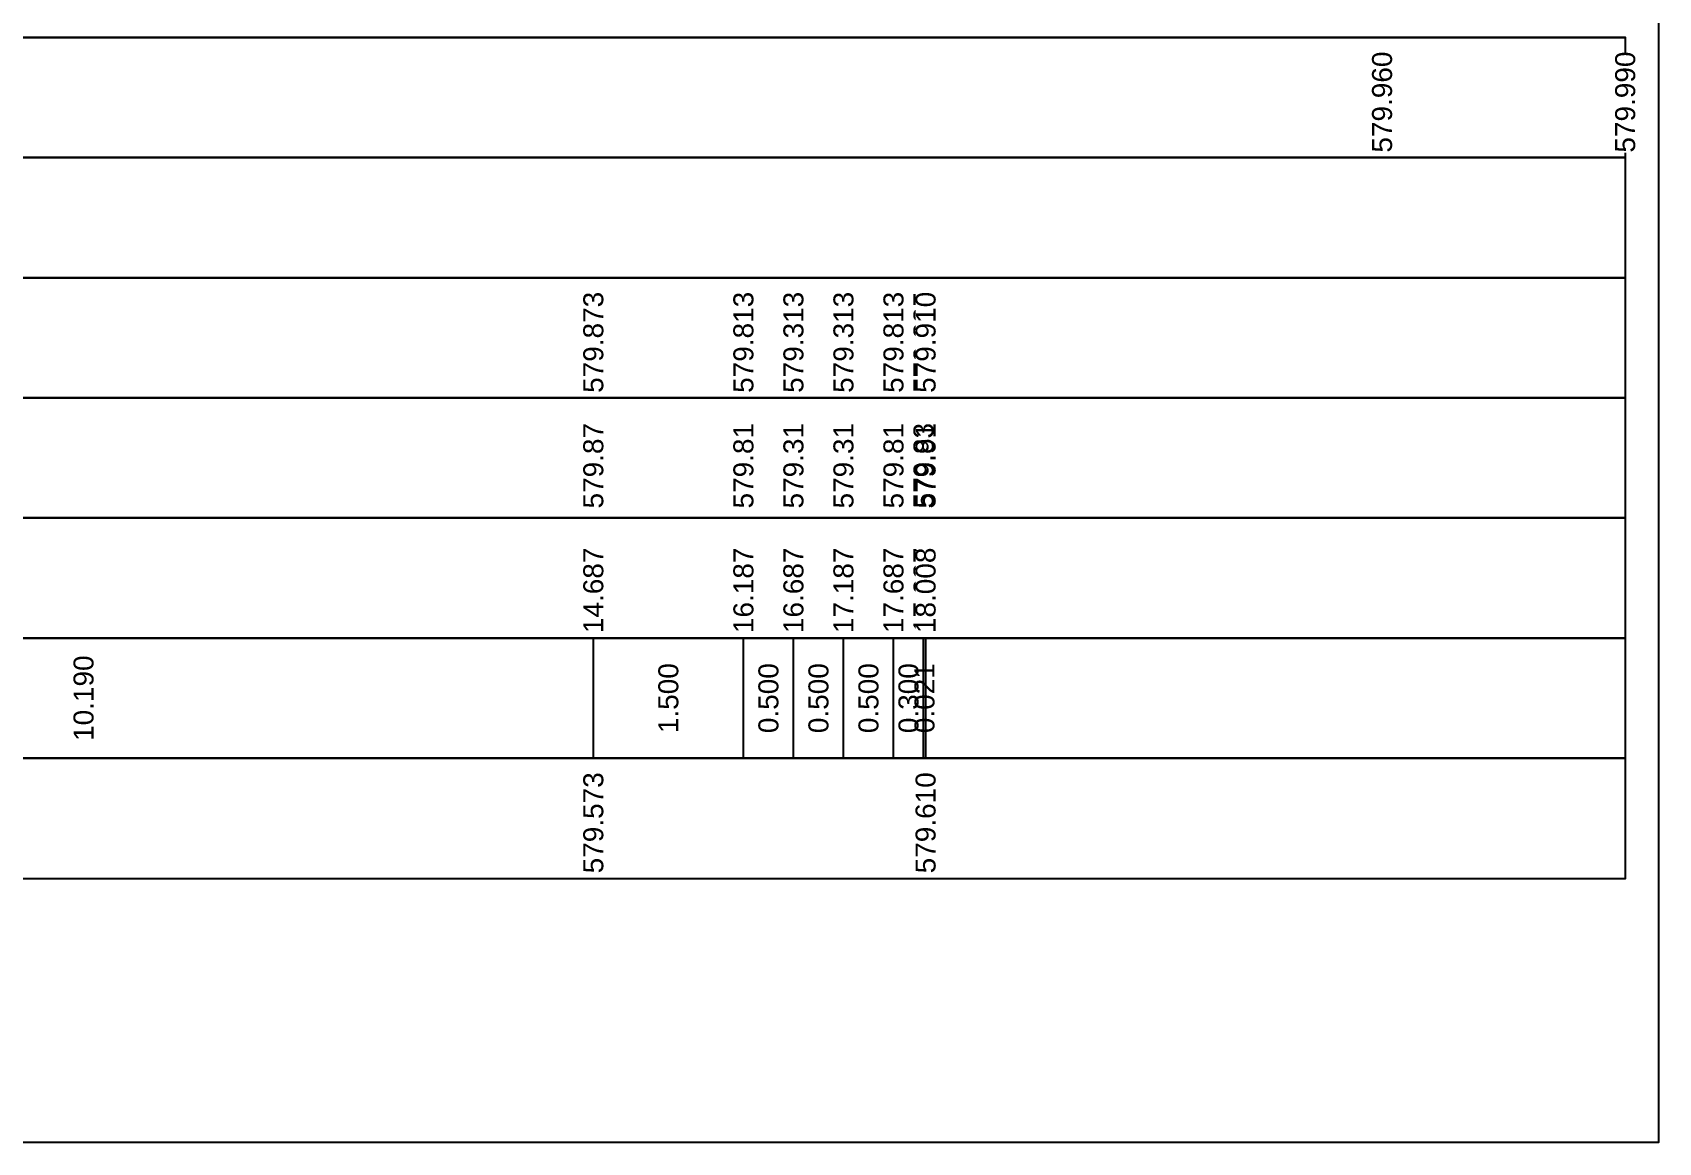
# Model space of a CAD drawing. Header units: millimetres. Extents: x 2762 to 3076, y 916 to 3305.
# Drawn here: x 2831.14 to 2847.39, y 3275.65 to 3286.73 of the extents above; entities that cross this region are included whole.
import ezdxf

# ---------------------------------------------------------------- set-up
doc = ezdxf.new("R2010")
doc.units = ezdxf.units.MM
doc.header["$LTSCALE"] = 2
doc.styles.add('C3D_Profil_Travers', font='romans.shx')

msp = doc.modelspace()

# ---------------------------------------------------------------- linework, layer by layer
at = {"color": 7, "linetype": 'Continuous', "lineweight": -3}
for p, q in [((2797.054, 3286.684), (2847.056, 3286.684)), ((2836.742, 3279.484), (2836.742, 3280.684)), ((2836.742, 3279.484), (2836.742, 3280.684)), ((2838.242, 3279.484), (2838.242, 3280.684)), ((2838.242, 3279.484), (2838.242, 3280.684)), ((2838.742, 3279.484), (2838.742, 3280.684)), ((2838.742, 3279.484), (2838.742, 3280.684)), ((2839.242, 3279.484), (2839.242, 3280.684)), ((2839.242, 3279.484), (2839.242, 3280.684)), ((2839.742, 3279.484), (2839.742, 3280.684)), ((2839.742, 3279.484), (2839.742, 3280.684)), ((2840.042, 3279.484), (2840.042, 3280.684)), ((2840.042, 3279.484), (2840.042, 3280.684)), ((2840.063, 3279.484), (2840.063, 3280.684))]:
    msp.add_line(p, q, dxfattribs=at)
for points in [[(2797.054, 3285.484), (2847.056, 3285.484), (2847.056, 3286.684), (2797.054, 3286.684)], [(2797.054, 3284.284), (2847.056, 3284.284), (2847.056, 3285.484), (2797.054, 3285.484)], [(2797.054, 3283.084), (2847.056, 3283.084), (2847.056, 3284.284), (2797.054, 3284.284)], [(2797.054, 3281.884), (2847.056, 3281.884), (2847.056, 3283.084), (2797.054, 3283.084)], [(2797.054, 3280.684), (2847.056, 3280.684), (2847.056, 3281.884), (2797.054, 3281.884)], [(2797.054, 3279.484), (2847.056, 3279.484), (2847.056, 3280.684), (2797.054, 3280.684)], [(2797.054, 3278.284), (2847.056, 3278.284), (2847.056, 3279.484), (2797.054, 3279.484)]]:
    msp.add_3dface(points, dxfattribs=at)

# ---------------------------------------------------------------- texts
at = {"color": 7, "linetype": 'Continuous', "lineweight": -3, "char_height": 0.2, "rotation": 90, "style": 'C3D_Profil_Travers'}
for s, insert, attachment_point in [('{\\fArial|b0|i0|c0|p34;579.87}', (2836.742, 3281.979), 4), ('{\\fArial|b0|i0|c0|p34;579.81}', (2838.242, 3281.979), 4), ('{\\fArial|b0|i0|c0|p34;579.31}', (2838.742, 3281.979), 4), ('{\\fArial|b0|i0|c0|p34;579.31}', (2839.242, 3281.979), 4), ('{\\fArial|b0|i0|c0|p34;579.81}', (2839.742, 3281.979), 4), ('{\\fArial|b0|i0|c0|p34;579.83}', (2840.042, 3281.979), 4), ('{\\fArial|b0|i0|c0|p34;579.91}', (2840.063, 3281.979), 4), ('{\\fArial|b0|i0|c0|p34;10.190}', (2831.647, 3280.084), 5), ('{\\fArial|b0|i0|c0|p34;1.500}', (2837.492, 3280.084), 5), ('{\\fArial|b0|i0|c0|p34;0.500}', (2838.492, 3280.084), 5), ('{\\fArial|b0|i0|c0|p34;0.500}', (2838.992, 3280.084), 5), ('{\\fArial|b0|i0|c0|p34;0.500}', (2839.492, 3280.084), 5), ('{\\fArial|b0|i0|c0|p34;0.300}', (2839.892, 3280.084), 5), ('{\\fArial|b0|i0|c0|p34;0.021}', (2840.052, 3280.084), 5)]:
    msp.add_mtext(s, dxfattribs=dict(at, insert=insert, attachment_point=attachment_point))

# ---------------------------------------------------------------- next in the draw order: texts
at = {"color": 7, "linetype": 'Continuous', "lineweight": -3, "char_height": 0.2, "attachment_point": 4, "rotation": 90, "style": 'C3D_Profil_Travers', "bg_fill": 3, "box_fill_scale": 1.000375, "bg_fill_color": 256, "bg_fill_true_color": 13158600, "bg_fill_transparency": 0}
for s, insert, width in [('{\\fArial|b0|i0|c0|p34;579.960}', (2844.625, 3285.534), 0.99484), ('{\\fArial|b0|i0|c0|p34;579.990}', (2847.055, 3285.534), 0.99484), ('{\\fArial|b0|i0|c0|p34;579.873}', (2836.742, 3283.134), 0.99553), ('{\\fArial|b0|i0|c0|p34;579.813}', (2838.242, 3283.134), 0.99553), ('{\\fArial|b0|i0|c0|p34;579.313}', (2838.742, 3283.134), 0.99553), ('{\\fArial|b0|i0|c0|p34;579.313}', (2839.242, 3283.134), 0.99553), ('{\\fArial|b0|i0|c0|p34;579.813}', (2839.742, 3283.134), 0.99553), ('{\\fArial|b0|i0|c0|p34;579.825}', (2840.042, 3283.134), 0.99705), ('{\\fArial|b0|i0|c0|p34;\\C256;14.687}', (2836.742, 3280.734), 0.81957), ('{\\fArial|b0|i0|c0|p34;\\C256;16.187}', (2838.242, 3280.734), 0.81957), ('{\\fArial|b0|i0|c0|p34;\\C256;16.687}', (2838.742, 3280.734), 0.81957), ('{\\fArial|b0|i0|c0|p34;\\C256;17.187}', (2839.242, 3280.734), 0.81957), ('{\\fArial|b0|i0|c0|p34;\\C256;17.687}', (2839.742, 3280.734), 0.81957), ('{\\fArial|b0|i0|c0|p34;\\C256;17.987}', (2840.042, 3280.734), 0.81957), ('{\\fArial|b0|i0|c0|p34;579.573}', (2836.742, 3278.334), 0.99553), ('{\\fArial|b0|i0|c0|p34;579.610}', (2840.063, 3278.334), 0.99484)]:
    msp.add_mtext(s, dxfattribs=dict(at, insert=insert, width=width))

# ---------------------------------------------------------------- next in the draw order: texts
for s, insert, width in [('{\\fArial|b0|i0|c0|p34;579.910}', (2840.063, 3283.134), 0.99484), ('{\\fArial|b0|i0|c0|p34;\\C256;18.008}', (2840.063, 3280.734), 0.81999)]:
    msp.add_mtext(s, dxfattribs=dict(at, insert=insert, width=width))

# ---------------------------------------------------------------- next in the draw order: linework, layer by layer
msp.add_lwpolyline([(2790.181, 3305.145), (2847.387, 3305.145), (2847.387, 3275.645), (2790.181, 3275.645)], close=True)

doc.saveas('drawing.dxf')
